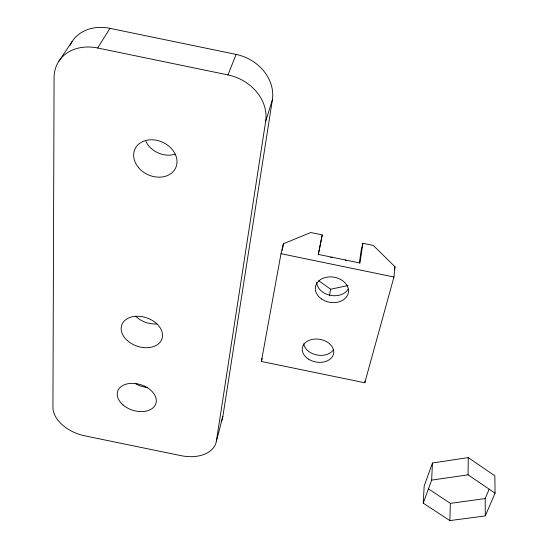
<?xml version="1.0" encoding="UTF-8"?>
<svg xmlns="http://www.w3.org/2000/svg" width="548" height="548" viewBox="0 0 548 548"><rect width="100%" height="100%" fill="white"/><g stroke="black" fill="none" stroke-linecap="round" stroke-linejoin="round"><path stroke-width="0.82" d="M495.07 493.186L468.067 474.828L468.287 457.594L432.461 462.998L424.173 486.021L423.241 503.153L449.853 520.6L485.275 515.915L495.07 493.186L494.844 475.842L468.287 457.594M449.853 520.6L450.353 503.379L428.413 488.837M423.241 503.153L431.646 480.13L432.461 462.998M362.872 243.285L359.995 262.999L318.381 254.416L322.245 234.9L310.785 232.537L283.426 243.75L281.001 253.703L261.382 361.468L364.797 382.771L393.957 277L395.019 266.773L373.291 245.429L362.872 243.285L361.262 249.861L359.33 263.047M364.797 382.771L364.995 381.148M109.929 28.338L97.674 47.998A44.683 35.709 32 0 0 54.081 77.652L52.93 407.239A33.77 21.79 18.9 0 0 84.919 435.872L181.1 455.669A33.469 21.975 15.2 0 0 216.439 440.9L265.657 121.355L272.37 99.907A42.223 35.997 24.1 0 0 236.092 54.41L109.929 28.338A43.299 35.127 33 0 0 69.877 45.696M216.439 440.9L222.858 416.466L272.37 99.907M329.444 295.899L330.615 289.228L318.806 280.768M282.206 250.463L283.426 243.75M318.196 254.916L322.245 234.9M261.382 361.468L262.136 358.289M394.341 269.246L395.019 266.773M265.657 121.355A43.58 36.586 23.3 0 0 228.002 74.925L236.092 54.41M485.275 515.915L485.206 498.584L489.193 489.172M58.931 61.15L72.24 41.34M330.615 257.622L332.211 257.272M330.615 289.228L347.987 285.556M431.646 480.13L468.067 474.828M450.353 503.379L485.206 498.584M97.674 47.998L228.002 74.925M281.001 253.703L393.957 277M345.096 259.93L346.425 260.903M333.561 349.562A15.755 11.487 10.3 0 1 316.943 355.001A15.755 11.487 10.3 0 1 303.695 343.808M348.138 289.2A16.57 12.7 9.9 0 1 330.108 295.269A16.57 12.7 9.9 0 1 316.662 282.446M222.858 416.466A32.661 21.934 15.3 0 1 221.07 421.549M175.168 154.173A21.756 17.563 25.6 0 1 145.83 141.357M156.899 323.937A20.714 14.871 19.2 0 1 135.74 316.237M147.631 387.505A19.577 13.344 17.8 0 1 135.651 383.764M308.271 358.988A15.878 11.508 10.3 0 0 333.595 353.631A15.878 11.508 10.3 0 0 312.113 339.424A15.878 11.508 10.3 0 0 308.271 358.988M321.566 299.002A16.7 12.727 10 0 0 348.329 292.831A16.7 12.727 10 0 0 325.855 277.37A16.7 12.727 10 0 0 321.566 299.002M138.603 167.674A22.427 17.803 24.9 0 0 175.634 167.969A22.427 17.803 24.9 0 0 151.707 139.767A22.427 17.803 24.9 0 0 138.603 167.674M127.348 340.575A21.269 14.954 18.9 0 0 161.893 339.102A21.269 14.954 18.9 0 0 136.301 316.264A21.269 14.954 18.9 0 0 127.348 340.575M123.115 405.02A20.077 13.385 17.5 0 0 155.728 404.04A20.077 13.385 17.5 0 0 131.452 383.36A20.077 13.385 17.5 0 0 123.115 405.02"/></g></svg>
